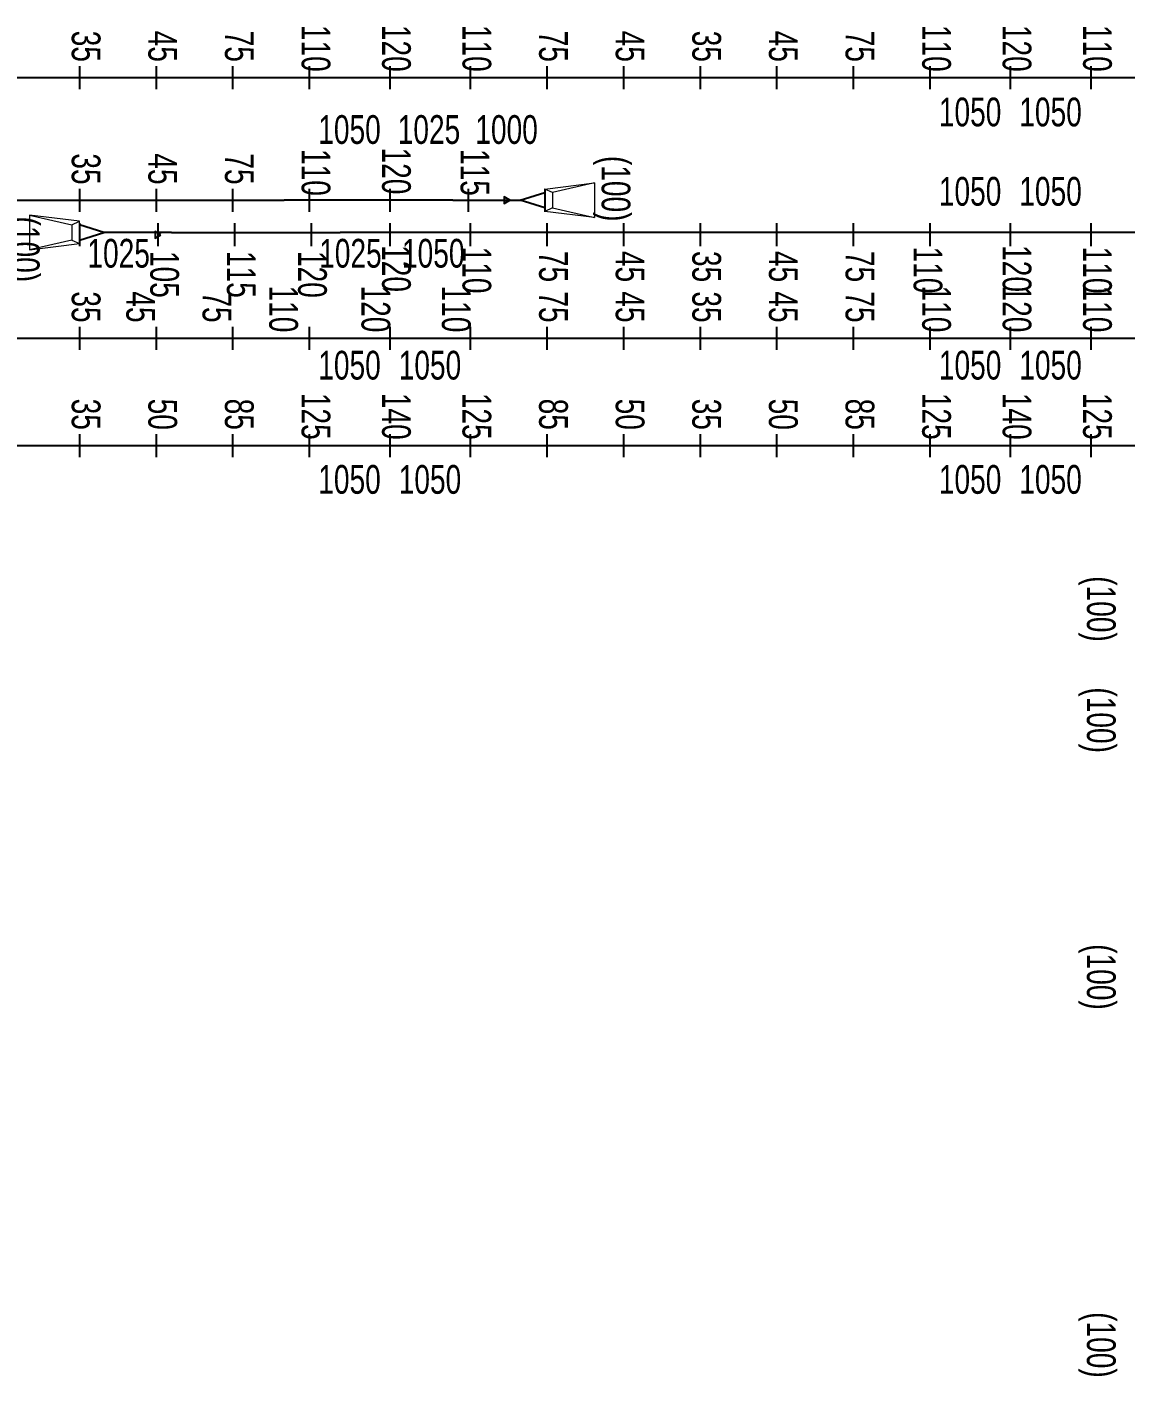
# Model space of a CAD drawing. Header units: millimetres. Extents: x 4465111 to 4895522, y 2166116 to 2541221.
# Drawn here: x 4525230 to 4539562, y 2218159 to 2235756 of the extents above; entities that cross this region are included whole.
import ezdxf
from ezdxf.enums import TextEntityAlignment as Align

# ---------------------------------------------------------------- set-up
doc = ezdxf.new("R2010")
doc.units = ezdxf.units.MM
doc.header["$LTSCALE"] = 50
doc.header["$MEASUREMENT"] = 0
doc.layers.get('DEFPOINTS').update_dxf_attribs({"lineweight": 9})
for name, color, linetype in [('BREAK_LINE', 7, 'Continuous'), ('KCS_TEXT', 2, 'Continuous'), ('S- Border', 6, 'Continuous'), ('SP-Reinforcement', 4, 'Continuous')]:
    doc.layers.add(name, color=color, linetype=linetype)
doc.layers.add('Current_plane_Tendon', color=7, linetype='Continuous', true_color=0xab0000)
for name, color, linetype, lineweight in [('S-dims', 8, 'Continuous', 15), ('S-text', 3, 'Continuous', 20), ('S-Thin', 253, 'Continuous', 15)]:
    doc.layers.add(name, color=color, linetype=linetype, lineweight=lineweight)
doc.styles.add('KCS_SMTEXT', font='arial.ttf', dxfattribs={"width": 0.7})
doc.dimstyles.new('KCS_DIM150A', dxfattribs={"dimscale": 150, "dimtxt": 2.5, "dimasz": 3, "dimexe": 1.2, "dimexo": 0, "dimgap": 1, "dimtad": 1, "dimdec": 0, "dimzin": 0, "dimdsep": 46, "dimtxsty": 'KCS_SMTEXT', "dimblk": 'ARCHTICK', "dimcen": 0, "dimdle": 1, "dimse1": 1, "dimse2": 1, "dimsd1": 1, "dimsd2": 1, "dimclrd": 1, "dimclre": 1, "dimclrt": 3, "dimadec": 0, "dimazin": 0, "dimtfac": 1, "dimtdec": 0, "dimtix": 1, "dimtmove": 2, "dimatfit": 3, "dimfxl": 1, "dimtolj": 1, "dimtzin": 0, "dimarcsym": 0})

# ---------------------------------------------------------------- blocks, each defined once
blk = doc.blocks.new('*U207')
at = {"layer": 'SP-Reinforcement'}
blk.add_lwpolyline([(4904, 0), (58280, 0), (58600, 100), (58600, -100), (58280, 0)], dxfattribs=at)
at = {"layer": 'S-text', "style": 'KCS_SMTEXT', "width": 0.7}
blk.add_attdef('COUNT', text='', height=400, dxfattribs=at).set_placement((-1092, 0), align=Align.MIDDLE_CENTER)
blk = doc.blocks.new('*U190')
at = {"layer": 'SP-Reinforcement'}
blk.add_lwpolyline([(4904, 0), (58280, 0), (58600, 100), (58600, -100), (58280, 0)], dxfattribs=at)
at = {"layer": 'S-text', "style": 'KCS_SMTEXT', "width": 0.7}
blk.add_attdef('COUNT', text='', height=400, dxfattribs=at).set_placement((-1092, 0), align=Align.MIDDLE_CENTER)
blk = doc.blocks.new('*D286')
at = {"layer": 'DEFPOINTS', "color": 0, "transparency": 16777216}
for p in [(4517073, 2313581), (4518123, 2313516), (4518123, 2313233)]:
    blk.add_point(p, dxfattribs=at)
at = {"layer": 'S-dims', "color": 3, "transparency": 16777216, "insert": (4517598, 2313574), "char_height": 375, "attachment_point": 5, "style": 'KCS_SMTEXT'}
blk.add_mtext('\\A1;1050', dxfattribs=at)
blk = doc.blocks.new('_ArchTick')
at = {"color": 0, "linetype": 'ByBlock', "const_width": 0.15}
blk.add_lwpolyline([(-0.5, -0.5), (0.5, 0.5)], dxfattribs=at)
blk = doc.blocks.new('*D287')
at = {"layer": 'DEFPOINTS', "color": 0, "transparency": 16777216}
for p in [(4518123, 2313516), (4519173, 2313516), (4519173, 2313233)]:
    blk.add_point(p, dxfattribs=at)
at = {"layer": 'S-dims', "color": 3, "transparency": 16777216, "insert": (4518648, 2313574), "char_height": 375, "attachment_point": 5, "style": 'KCS_SMTEXT'}
blk.add_mtext('\\A1;1050', dxfattribs=at)
blk = doc.blocks.new('*D288')
at = {"layer": 'DEFPOINTS', "color": 0, "transparency": 16777216}
for p in [(4525173, 2313599), (4526223, 2313666, 140), (4526223, 2313233)]:
    blk.add_point(p, dxfattribs=at)
at = {"layer": 'S-dims', "color": 3, "transparency": 16777216, "insert": (4525698, 2313574), "char_height": 375, "attachment_point": 5, "style": 'KCS_SMTEXT'}
blk.add_mtext('\\A1;1050', dxfattribs=at)
blk = doc.blocks.new('*D289')
at = {"layer": 'DEFPOINTS', "color": 0, "transparency": 16777216}
for p in [(4526223, 2313666, 140), (4527273, 2313666), (4527273, 2313233)]:
    blk.add_point(p, dxfattribs=at)
at = {"layer": 'S-dims', "color": 3, "transparency": 16777216, "insert": (4526748, 2313574), "char_height": 375, "attachment_point": 5, "style": 'KCS_SMTEXT'}
blk.add_mtext('\\A1;1050', dxfattribs=at)
blk = doc.blocks.new('*D425')
at = {"layer": 'DEFPOINTS', "color": 0, "transparency": 16777216}
for p in [(4525173, 2318276), (4526223, 2318276), (4526223, 2318026)]:
    blk.add_point(p, dxfattribs=at)
at = {"layer": 'S-dims', "color": 3, "transparency": 16777216, "insert": (4525698, 2318367), "char_height": 375, "attachment_point": 5, "style": 'KCS_SMTEXT'}
blk.add_mtext('\\A1;1050', dxfattribs=at)
blk = doc.blocks.new('*D426')
at = {"layer": 'DEFPOINTS', "color": 0, "transparency": 16777216}
for p in [(4526223, 2318276), (4527273, 2318355), (4527273, 2318026)]:
    blk.add_point(p, dxfattribs=at)
at = {"layer": 'S-dims', "color": 3, "transparency": 16777216, "insert": (4526748, 2318367), "char_height": 375, "attachment_point": 5, "style": 'KCS_SMTEXT'}
blk.add_mtext('\\A1;1050', dxfattribs=at)
blk = doc.blocks.new('*D437')
at = {"layer": 'DEFPOINTS', "color": 0, "transparency": 16777216}
for p in [(4517073, 2315071), (4518123, 2315005), (4518123, 2314722)]:
    blk.add_point(p, dxfattribs=at)
at = {"layer": 'S-dims', "color": 3, "transparency": 16777216, "insert": (4517598, 2315064), "char_height": 375, "attachment_point": 5, "style": 'KCS_SMTEXT'}
blk.add_mtext('\\A1;1050', dxfattribs=at)
blk = doc.blocks.new('*D438')
at = {"layer": 'DEFPOINTS', "color": 0, "transparency": 16777216}
for p in [(4518123, 2315005), (4519173, 2315005), (4519173, 2314722)]:
    blk.add_point(p, dxfattribs=at)
at = {"layer": 'S-dims', "color": 3, "transparency": 16777216, "insert": (4518648, 2315064), "char_height": 375, "attachment_point": 5, "style": 'KCS_SMTEXT'}
blk.add_mtext('\\A1;1050', dxfattribs=at)
blk = doc.blocks.new('*D439')
at = {"layer": 'DEFPOINTS', "color": 0, "transparency": 16777216}
for p in [(4526223, 2315155, 140), (4525173, 2315088), (4526223, 2314722)]:
    blk.add_point(p, dxfattribs=at)
at = {"layer": 'S-dims', "color": 3, "transparency": 16777216, "insert": (4525698, 2315064), "char_height": 375, "attachment_point": 5, "style": 'KCS_SMTEXT'}
blk.add_mtext('\\A1;1050', dxfattribs=at)
blk = doc.blocks.new('*D440')
at = {"layer": 'DEFPOINTS', "color": 0, "transparency": 16777216}
for p in [(4526223, 2315155, 140), (4527273, 2315155), (4527273, 2314722)]:
    blk.add_point(p, dxfattribs=at)
at = {"layer": 'S-dims', "color": 3, "transparency": 16777216, "insert": (4526748, 2315064), "char_height": 375, "attachment_point": 5, "style": 'KCS_SMTEXT'}
blk.add_mtext('\\A1;1050', dxfattribs=at)
blk = doc.blocks.new('*U215')
at = {"layer": 'S-Thin'}
for p, q in [((36325, 100), (36225, 145)), ((36325, -100), (36225, -145))]:
    blk.add_line(p, q, dxfattribs=at)
blk.add_lwpolyline([(36225, 145), (36875, 225), (36875, -225), (36225, -145)], close=True, dxfattribs=at)
blk.add_lwpolyline([(36875, 225), (36325, 100), (36325, -100), (36875, -225)], dxfattribs=at)
at = {"layer": 'SP-Reinforcement'}
for points in [[(1620, -160), (1620, 160), (1620, 0), (1500, 0), (32822, 0)], [(35025, 0), (32822, 0)], [(35025, 0), (35905, 0), (36225, 100), (36225, -100), (35905, 0)]]:
    blk.add_lwpolyline(points, dxfattribs=at)
at = {"layer": 'S-text', "style": 'KCS_SMTEXT', "width": 0.7}
blk.add_attdef('COUNT', text='', height=400, dxfattribs=at).set_placement((-1092, 0), align=Align.MIDDLE_CENTER)
blk = doc.blocks.new('*U214')
at = {"layer": 'S- Border'}
blk.add_lwpolyline([(0, 0), (392, 0)], dxfattribs=at)
blk.add_circle((692, 0), 300, dxfattribs=at)
at = {"layer": 'S-Thin'}
for p, q in [((-30250, 100), (-30150, 145)), ((-30250, -100), (-30150, -145))]:
    blk.add_line(p, q, dxfattribs=at)
blk.add_lwpolyline([(-30150, 145), (-30800, 225), (-30800, -225), (-30150, -145)], close=True, dxfattribs=at)
blk.add_lwpolyline([(-30800, 225), (-30250, 100), (-30250, -100), (-30800, -225)], dxfattribs=at)
at = {"layer": 'SP-Reinforcement'}
for points in [[(-28950, 0), (-29830, 0), (-30150, 100), (-30150, -100), (-29830, 0)], [(-28950, 0), (-26747, 0)], [(-1620, -160), (-1620, 160), (-1620, 0), (-1500, 0), (-26747, 0)]]:
    blk.add_lwpolyline(points, dxfattribs=at)
at = {"layer": 'S-text', "style": 'KCS_SMTEXT', "width": 0.7}
blk.add_attdef('COUNT', text='', height=400, dxfattribs=at).set_placement((1092, 0), align=Align.MIDDLE_CENTER)
blk = doc.blocks.new('*D467')
at = {"layer": 'DEFPOINTS', "color": 0, "transparency": 16777216}
for p in [(4517073, 2318161, -3090), (4518123, 2318229), (4518123, 2317797)]:
    blk.add_point(p, dxfattribs=at)
at = {"layer": 'S-dims', "color": 3, "transparency": 16777216, "insert": (4517598, 2318138), "char_height": 375, "attachment_point": 5, "style": 'KCS_SMTEXT'}
blk.add_mtext('\\A1;1050', dxfattribs=at)
blk = doc.blocks.new('*D468')
at = {"layer": 'DEFPOINTS', "color": 0, "transparency": 16777216}
for p in [(4518123, 2318229), (4519148, 2318161, -3085), (4519148, 2317797)]:
    blk.add_point(p, dxfattribs=at)
at = {"layer": 'S-dims', "color": 3, "transparency": 16777216, "insert": (4518635, 2318138), "char_height": 375, "attachment_point": 5, "style": 'KCS_SMTEXT'}
blk.add_mtext('\\A1;1025', dxfattribs=at)
blk = doc.blocks.new('*D469')
at = {"layer": 'DEFPOINTS', "color": 0, "transparency": 16777216}
for p in [(4520148, 2318275), (4519148, 2318161, -3085), (4520148, 2317797)]:
    blk.add_point(p, dxfattribs=at)
at = {"layer": 'S-dims', "color": 3, "transparency": 16777216, "insert": (4519648, 2318138), "char_height": 375, "attachment_point": 5, "style": 'KCS_SMTEXT'}
blk.add_mtext('\\A1;1000', dxfattribs=at)
blk = doc.blocks.new('*D470')
at = {"layer": 'DEFPOINTS', "color": 0, "transparency": 16777216}
for p in [(4514073, 2316546, -3200), (4515098, 2316618, -3140), (4515098, 2316183)]:
    blk.add_point(p, dxfattribs=at)
at = {"layer": 'S-dims', "color": 3, "transparency": 16777216, "insert": (4514585, 2316524), "char_height": 375, "attachment_point": 5, "style": 'KCS_SMTEXT'}
blk.add_mtext('\\A1;1025', dxfattribs=at)
blk = doc.blocks.new('*D471')
at = {"layer": 'DEFPOINTS', "color": 0, "transparency": 16777216}
for p in [(4517098, 2316618, -3125), (4518123, 2316654), (4518123, 2316183)]:
    blk.add_point(p, dxfattribs=at)
at = {"layer": 'S-dims', "color": 3, "transparency": 16777216, "insert": (4517610, 2316524), "char_height": 375, "attachment_point": 5, "style": 'KCS_SMTEXT'}
blk.add_mtext('\\A1;1025', dxfattribs=at)
blk = doc.blocks.new('*D472')
at = {"layer": 'DEFPOINTS', "color": 0, "transparency": 16777216}
for p in [(4518166, 2316654), (4519216, 2316654, -3090), (4519216, 2316183)]:
    blk.add_point(p, dxfattribs=at)
at = {"layer": 'S-dims', "color": 3, "transparency": 16777216, "insert": (4518691, 2316524), "char_height": 375, "attachment_point": 5, "style": 'KCS_SMTEXT'}
blk.add_mtext('\\A1;1050', dxfattribs=at)
blk = doc.blocks.new('*D473')
at = {"layer": 'DEFPOINTS', "color": 0, "transparency": 16777216}
for p in [(4525173, 2317461, -3090), (4526223, 2317426, -3080), (4526223, 2316990)]:
    blk.add_point(p, dxfattribs=at)
at = {"layer": 'S-dims', "color": 3, "transparency": 16777216, "insert": (4525698, 2317332), "char_height": 375, "attachment_point": 5, "style": 'KCS_SMTEXT'}
blk.add_mtext('\\A1;1050', dxfattribs=at)
blk = doc.blocks.new('*D474')
at = {"layer": 'DEFPOINTS', "color": 0, "transparency": 16777216}
for p in [(4526223, 2317426, -3080), (4527273, 2317500, -3090), (4527273, 2316990)]:
    blk.add_point(p, dxfattribs=at)
at = {"layer": 'S-dims', "color": 3, "transparency": 16777216, "insert": (4526748, 2317332), "char_height": 375, "attachment_point": 5, "style": 'KCS_SMTEXT'}
blk.add_mtext('\\A1;1050', dxfattribs=at)
blk = doc.blocks.new('T4- Cap ngang')
at = {"color": 5, "linetype": 'Continuous'}
for points, elevation in [([(4514072.6, 2318968.1), (4514072.6, 2318668.1)], 35), ([(4515072.6, 2318968.1), (4515072.6, 2318668.1)], 50), ([(4516072.6, 2318968.1), (4516072.6, 2318668.1)], 85), ([(4517072.6, 2318968.1), (4517072.6, 2318668.1)], 125), ([(4518122.6, 2318968.1), (4518122.6, 2318668.1)], 140), ([(4519172.6, 2318968.1), (4519172.6, 2318668.1)], 125), ([(4520172.6, 2318968.1), (4520172.6, 2318668.1)], 85), ([(4521172.6, 2318968.1), (4521172.6, 2318668.1)], 50), ([(4522172.6, 2318968.1), (4522172.6, 2318668.1)], 35), ([(4523172.6, 2318968.1), (4523172.6, 2318668.1)], 50), ([(4524172.6, 2318968.1), (4524172.6, 2318668.1)], 85), ([(4525172.6, 2318968.1), (4525172.6, 2318668.1)], 125), ([(4526222.6, 2318968.1), (4526222.6, 2318668.1)], 140), ([(4527272.6, 2318968.1), (4527272.6, 2318668.1)], 125), ([(4514072.6, 2317368.1), (4514072.6, 2317068.1)], -3165), ([(4515072.6, 2317368.1), (4515072.6, 2317068.1)], -3155), ([(4516072.6, 2317368.1), (4516072.6, 2317068.1)], -3125), ([(4517072.6, 2317368.1), (4517072.6, 2317068.1)], -3090), ([(4518122.6, 2317368.1), (4518122.6, 2317068.1)], -3080), ([(4519147.6, 2317368.1), (4519147.6, 2317068.1)], -3085), ([(4520147.6, 2317368.1), (4520147.6, 2317068.1)], -3100), ([(4514072.6, 2316918.1), (4514072.6, 2316618.1)], -3100), ([(4515097.6, 2316918.1), (4515097.6, 2316618.1)], -3140), ([(4516097.6, 2316918.1), (4516097.6, 2316618.1)], -3165), ([(4517097.6, 2316918.1), (4517097.6, 2316618.1)], -3125), ([(4518122.6, 2316918.1), (4518122.6, 2316618.1)], -3080), ([(4519172.6, 2316918.1), (4519172.6, 2316618.1)], -3090), ([(4520172.6, 2316918.1), (4520172.6, 2316618.1)], -3125), ([(4521172.6, 2316918.1), (4521172.6, 2316618.1)], -3155), ([(4522172.6, 2316918.1), (4522172.6, 2316618.1)], -3165), ([(4523172.6, 2316918.1), (4523172.6, 2316618.1)], -3155), ([(4524172.6, 2316918.1), (4524172.6, 2316618.1)], -3125), ([(4525172.6, 2316918.1), (4525172.6, 2316618.1)], -3090), ([(4526222.6, 2316918.1), (4526222.6, 2316618.1)], -3080), ([(4527272.6, 2316918.1), (4527272.6, 2316618.1)], -3090), ([(4514072.6, 2315568.1), (4514072.6, 2315268.1)], 35), ([(4515072.6, 2315568.1), (4515072.6, 2315268.1)], 50), ([(4516072.6, 2315568.1), (4516072.6, 2315268.1)], 85), ([(4517072.6, 2315568.1), (4517072.6, 2315268.1)], 125), ([(4518122.6, 2315568.1), (4518122.6, 2315268.1)], 140), ([(4519172.6, 2315568.1), (4519172.6, 2315268.1)], 125), ([(4520172.6, 2315568.1), (4520172.6, 2315268.1)], 85), ([(4521172.6, 2315568.1), (4521172.6, 2315268.1)], 50), ([(4522172.6, 2315568.1), (4522172.6, 2315268.1)], 35), ([(4523172.6, 2315568.1), (4523172.6, 2315268.1)], 50), ([(4524172.6, 2315568.1), (4524172.6, 2315268.1)], 85), ([(4525172.6, 2315568.1), (4525172.6, 2315268.1)], 125), ([(4526222.6, 2315568.1), (4526222.6, 2315268.1)], 140), ([(4527272.6, 2315568.1), (4527272.6, 2315268.1)], 125), ([(4514072.6, 2314168.1), (4514072.6, 2313868.1)], 35), ([(4515072.6, 2314168.1), (4515072.6, 2313868.1)], 50), ([(4516072.6, 2314168.1), (4516072.6, 2313868.1)], 85), ([(4517072.6, 2314168.1), (4517072.6, 2313868.1)], 125), ([(4518122.6, 2314168.1), (4518122.6, 2313868.1)], 140), ([(4519172.6, 2314168.1), (4519172.6, 2313868.1)], 125), ([(4520172.6, 2314168.1), (4520172.6, 2313868.1)], 85), ([(4521172.6, 2314168.1), (4521172.6, 2313868.1)], 50), ([(4522172.6, 2314168.1), (4522172.6, 2313868.1)], 35), ([(4523172.6, 2314168.1), (4523172.6, 2313868.1)], 50), ([(4524172.6, 2314168.1), (4524172.6, 2313868.1)], 85), ([(4525172.6, 2314168.1), (4525172.6, 2313868.1)], 125), ([(4526222.6, 2314168.1), (4526222.6, 2313868.1)], 140), ([(4527272.6, 2314168.1), (4527272.6, 2313868.1)], 125)]:
    blk.add_lwpolyline(points, dxfattribs=dict(at, elevation=elevation))
at = {"color": 5, "linetype": 'Continuous', "elevation": 100}
for points in [[(4519691.4, 2317218.1), (4519616.4, 2317261.4), (4519616.4, 2317174.8), (4519691.4, 2317218.1)], [(4515135.1, 2316768.1), (4515060.1, 2316811.4), (4515060.1, 2316724.8), (4515135.1, 2316768.1)]]:
    blk.add_lwpolyline(points, close=True, dxfattribs=at)
at = {"layer": 'Current_plane_Tendon'}
for name, p in [('*U207', (4483922.3, 2318818.1)), ('*U215', (4483922.3, 2317218.1)), ('*U190', (4483922.3, 2315418.1)), ('*U207', (4483922.3, 2314018.1))]:
    blk.add_blockref(name, p, dxfattribs=at)
blk.add_blockref('*U214', (4544223, 2316798.1), dxfattribs=at).add_auto_attribs({'COUNT': '3'})
at = {"layer": 'KCS_TEXT', "style": 'KCS_SMTEXT', "width": 0.7}
for s, rotation, p in [('35', 270, (4513972.6, 2319430, 35)), ('45', 270, (4514972.6, 2319430, 50)), ('75', 270, (4515972.6, 2319430, 85)), ('110', 270, (4516972.6, 2319506.2, 125)), ('120', 270, (4518022.6, 2319506.2, 140)), ('110', 270, (4519072.6, 2319506.2, 125)), ('75', 270, (4520072.6, 2319430, 85)), ('45', 270, (4521072.6, 2319430, 50)), ('35', 270, (4522072.6, 2319430, 35)), ('45', 270, (4523072.6, 2319430, 50)), ('75', 270, (4524072.6, 2319430, 85)), ('110', 270, (4525072.6, 2319506.2, 125)), ('120', 270, (4526122.6, 2319506.2, 140)), ('110', 270, (4527172.6, 2319506.2, 125)), ('35', 270, (4513972.6, 2317830, -3165)), ('45', 270, (4514972.6, 2317830, -3155)), ('75', 270, (4515972.6, 2317830, -3125)), ('110', 270, (4516972.6, 2317887.1, -3090)), ('120', 270, (4518022.6, 2317906.2, -3080)), ('115', 270, (4519047.6, 2317887.1, -3085)), ('(100)', 270, (4520888.7, 2317796.6, -3100)), ('(100)', 270, (4513177.6, 2317005.6, -3100)), ('105', 270, (4514997.6, 2316557, -3140)), ('115', 270, (4515997.6, 2316557, -3165)), ('120', 270, (4516926.8, 2316557, -3125)), ('120', 270, (4518022.6, 2316633.2, -3080)), ('110', 270, (4519072.6, 2316614.1, -3090)), ('75', 270, (4520072.6, 2316557, -3125)), ('45', 270, (4521072.6, 2316557, -3155)), ('35', 270, (4522072.6, 2316557, -3165)), ('45', 270, (4523072.6, 2316557, -3155)), ('75', 270, (4524072.6, 2316557, -3125)), ('110', 270, (4524960.4, 2316614.1, -3090)), ('120', 270, (4526122.6, 2316633.2, -3080)), ('110', 270, (4527172.6, 2316614.1, -3090)), ('35', 270, (4513972.6, 2316030, 35)), ('45', 270, (4514684.7, 2316030, 50)), ('75', 270, (4515679.9, 2316030, 85)), ('110', 270, (4516550.3, 2316106.2, 125)), ('120', 270, (4517753.9, 2316106.2, 140)), ('110', 270, (4518803.9, 2316106.2, 125)), ('75', 270, (4520072.6, 2316030, 85)), ('45', 270, (4521072.6, 2316030, 50)), ('35', 270, (4522072.6, 2316030, 35)), ('45', 270, (4523072.6, 2316030, 50)), ('75', 270, (4524072.6, 2316030, 85)), ('110', 270, (4525072.6, 2316106.2, 125)), ('120', 270, (4526122.6, 2316106.2, 140)), ('110', 270, (4527172.6, 2316106.2, 125)), ('35', 270, (4513972.6, 2314630, 35)), ('50', 270, (4514972.6, 2314630, 50)), ('85', 270, (4515972.6, 2314630, 85)), ('125', 270, (4516972.6, 2314706.2, 125)), ('140', 270, (4518022.6, 2314706.2, 140)), ('125', 270, (4519072.6, 2314706.2, 125)), ('85', 270, (4520072.6, 2314630, 85)), ('50', 270, (4521072.6, 2314630, 50)), ('35', 270, (4522072.6, 2314630, 35)), ('50', 270, (4523072.6, 2314630, 50)), ('85', 270, (4524072.6, 2314630, 85)), ('125', 270, (4525072.6, 2314706.2, 125)), ('140', 270, (4526122.6, 2314706.2, 140)), ('125', 270, (4527172.6, 2314706.2, 125)), ('(100)', 269.99999, (4527222.6, 2312314.2, 100)), ('(100)', 269.99999, (4527222.6, 2310864.2, 100)), ('(100)', 269.99999, (4527222.6, 2307514.2, 100)), ('(100)', 269.99999, (4527222.6, 2302714.2, 100))]:
    blk.add_text(s, height=375, rotation=rotation, dxfattribs=at).set_placement(p)
at = {"layer": 'S-dims'}
for base, p1, p2, picture, middle in [((4526222.6, 2318025.8), (4525172.6, 2318275.9), (4526222.6, 2318275.9), '*D425', (4525697.6, 2318367.3)), ((4527272.6, 2318025.8), (4526222.6, 2318275.9), (4527272.6, 2318354.8), '*D426', (4526747.6, 2318367.3)), ((4518122.6, 2317796.6), (4517072.6, 2318161.1, -3090), (4518122.6, 2318229.2), '*D467', (4517597.6, 2318138.1)), ((4519147.6, 2317796.6), (4518122.6, 2318229.2), (4519147.6, 2318161.1, -3085), '*D468', (4518635.1, 2318138.1)), ((4520147.6, 2317796.6), (4519147.6, 2318161.1, -3085), (4520147.6, 2318274.9), '*D469', (4519647.6, 2318138.1)), ((4526222.6, 2316990.3), (4525172.6, 2317461.2, -3090), (4526222.6, 2317425.6, -3080), '*D473', (4525697.6, 2317331.8)), ((4527272.6, 2316990.3), (4526222.6, 2317425.6, -3080), (4527272.6, 2317500, -3090), '*D474', (4526747.6, 2317331.8)), ((4515097.6, 2316182.8), (4514072.6, 2316545.9, -3200), (4515097.6, 2316618.1, -3140), '*D470', (4514585.1, 2316524.3)), ((4518122.6, 2316182.8), (4517097.6, 2316618.1, -3125), (4518122.6, 2316653.6), '*D471', (4517610.1, 2316524.3)), ((4519215.8, 2316182.8), (4518165.8, 2316653.6), (4519215.8, 2316653.6, -3090), '*D472', (4518690.8, 2316524.3)), ((4518122.6, 2314722.4), (4517072.6, 2315070.9), (4518122.6, 2315005.5), '*D437', (4517597.6, 2315063.9)), ((4519172.6, 2314722.4), (4518122.6, 2315005.5), (4519172.6, 2315005.5), '*D438', (4518647.6, 2315063.9)), ((4526222.6, 2314722.4), (4525172.6, 2315088.4), (4526222.6, 2315155.5, 140), '*D439', (4525697.6, 2315063.9)), ((4527272.6, 2314722.4), (4526222.6, 2315155.5, 140), (4527272.6, 2315155.5), '*D440', (4526747.6, 2315063.9)), ((4518122.6, 2313232.8), (4517072.6, 2313581.3), (4518122.6, 2313515.9), '*D286', (4517597.6, 2313574.3)), ((4519172.6, 2313232.8), (4518122.6, 2313515.9), (4519172.6, 2313515.9), '*D287', (4518647.6, 2313574.3)), ((4526222.6, 2313232.8), (4525172.6, 2313598.8), (4526222.6, 2313665.9, 140), '*D288', (4525697.6, 2313574.3)), ((4527272.6, 2313232.8), (4526222.6, 2313665.9, 140), (4527272.6, 2313665.9), '*D289', (4526747.6, 2313574.3))]:
    dim = blk.add_linear_dim(base=base, p1=p1, p2=p2, dimstyle='KCS_DIM150A', dxfattribs=at)
    dim.commit()
    dim.dimension.update_dxf_attribs({"geometry": picture, "text_midpoint": middle})

msp = doc.modelspace()

# ---------------------------------------------------------------- block references
at = {"layer": 'BREAK_LINE'}
msp.add_blockref('T4- Cap ngang', (11841.8, -83722.2), dxfattribs=at)

doc.saveas('drawing.dxf')
